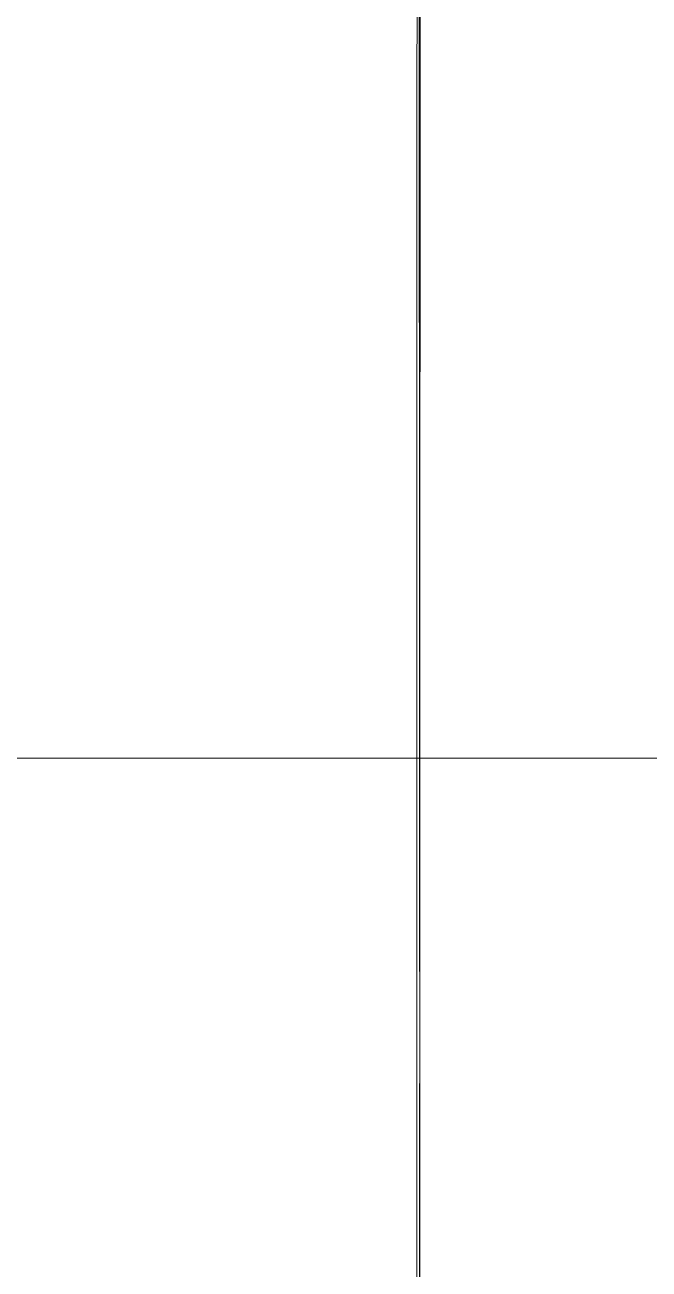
# Model space of a CAD drawing. Header units: centimetres. Extents: x 118932 to 154602, y -32682 to -23521.
# Drawn here: x 138034.93 to 138044.56, y -25188.55 to -25169.34 of the extents above; entities that cross this region are included whole.
import ezdxf

# ---------------------------------------------------------------- set-up
doc = ezdxf.new("R2010")
doc.units = ezdxf.units.CM
doc.header["$LTSCALE"] = 50
doc.header["$MEASUREMENT"] = 0
for name, color, linetype, lineweight, true_color in [('GEN_00_BL_Yazı', 7, 'Continuous', 0, 0x4f5250), ('GEN_02_TF_Pencere', 7, 'Continuous', 9, 0x6093ac), ('GEN_05_ML_Mermer', 7, 'Continuous', 9, 0x9d8692), ('GEN_06_GR_İnce', 7, 'Continuous', 13, 0xb0b0a9)]:
    doc.layers.add(name, color=color, linetype=linetype, lineweight=lineweight, true_color=true_color)

# ---------------------------------------------------------------- blocks, each defined once
blk = doc.blocks.new('LEVEL 0_E BLOK_GÖRÜNÜŞ')
at = {"layer": 'GEN_02_TF_Pencere'}
blk.add_lwpolyline([(299.565, 406.139), (299.505, 274.425)], dxfattribs=at)
at = {"layer": 'GEN_06_GR_İnce', "flags": 128}
blk.add_lwpolyline([(-20.701, 553.003), (299.43, 553.15), (299.558, 274.152), (275.147, 274.127), (212.138, 211.003), (-20.651, 443.364), (-20.701, 553.003)], close=True, dxfattribs=at)
blk = doc.blocks.new('P19')
at = {"layer": 'GEN_00_BL_Yazı'}
blk.add_line((62982.473, 12254.72, 0), (63032.476, 12254.704, 0), dxfattribs=at)
at = {"layer": 'GEN_05_ML_Mermer', "elevation": 0}
blk.add_lwpolyline([(62984.018, 12189.11), (62984.092, 12320.11), (63002.091, 12320.104), (63002.016, 12189.104)], close=True, dxfattribs=at)
blk = doc.blocks.new('DOGRAMA LEVEL 0 E BLOK')
at = {"rotation": 180.3293533095569}
blk.add_blockref('P19', (62876.262, 13628.918, 0), dxfattribs=at)

msp = doc.modelspace()

# ---------------------------------------------------------------- block references
msp.add_blockref('LEVEL 0_E BLOK_GÖRÜNÜŞ', (137741.489, -25520.469, 0))
at = {"rotation": 359.6887739338809}
msp.add_blockref('DOGRAMA LEVEL 0 E BLOK', (138089.785, -26193.192), dxfattribs=at)

doc.saveas('drawing.dxf')
